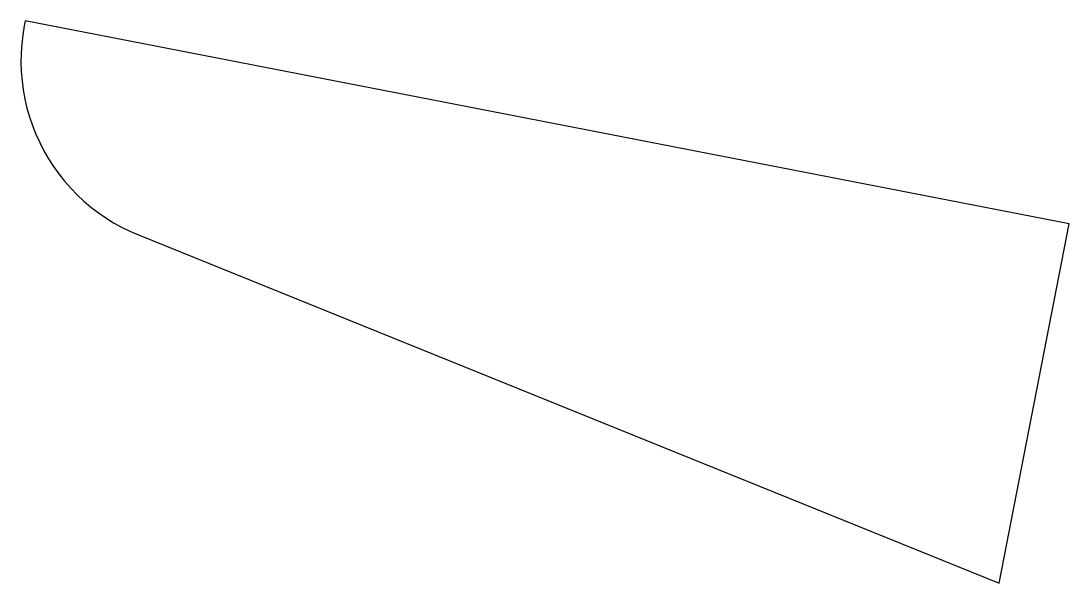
# Model space of a CAD drawing. Header units: metres. Extents: x -990 to 71, y 0 to 569.
import ezdxf

# ---------------------------------------------------------------- set-up
doc = ezdxf.new("R2010")
doc.units = ezdxf.units.M

msp = doc.modelspace()

# ---------------------------------------------------------------- linework, layer by layer
for p, q in [((-987.043, 563.735), (-988.557, 554.533)), ((-985.999, 568.584), (-987.043, 563.735)), ((-830.04, 538.269), (-985.999, 568.584)), ((-988.557, 554.533), (-989.618, 545.268)), ((-989.618, 545.268), (-990.223, 535.962)), ((-990.223, 535.962), (-990.37, 526.637)), ((70.599, 363.202), (-830.04, 538.269)), ((-990.37, 526.637), (-990.06, 517.317)), ((-990.06, 517.317), (-989.293, 508.023)), ((-989.293, 508.023), (-988.071, 498.777)), ((-988.071, 498.777), (-986.396, 489.603)), ((-986.396, 489.603), (-984.274, 480.522)), ((-984.274, 480.522), (-981.708, 471.556)), ((-981.708, 471.556), (-978.706, 462.727)), ((-978.706, 462.727), (-975.273, 454.056)), ((-975.273, 454.056), (-971.42, 445.564)), ((-971.42, 445.564), (-967.155, 437.271)), ((-967.155, 437.271), (-962.487, 429.197)), ((-962.487, 429.197), (-957.43, 421.362)), ((-957.43, 421.362), (-951.993, 413.785)), ((-951.993, 413.785), (-946.192, 406.483)), ((-946.192, 406.483), (-940.039, 399.475)), ((-940.039, 399.475), (-933.55, 392.778)), ((-933.55, 392.778), (-926.74, 386.406)), ((-926.74, 386.406), (-919.626, 380.377)), ((-919.626, 380.377), (-912.224, 374.704)), ((-912.224, 374.704), (-904.553, 369.401)), ((-904.553, 369.401), (-896.631, 364.48)), ((-896.631, 364.48), (-888.477, 359.955)), ((0, 0), (70.599, 363.202)), ((-888.477, 359.955), (-880.111, 355.835)), ((-880.111, 355.835), (-871.553, 352.13)), ((-871.553, 352.13), (0, 0))]:
    msp.add_line(p, q)

doc.saveas('drawing.dxf')
